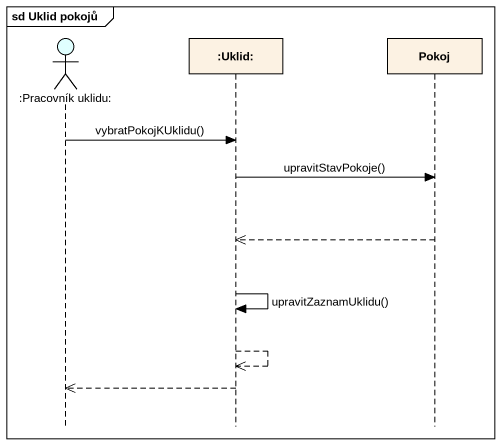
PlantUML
@startuml
mainframe sd Uklid pokojů
hide footbox
actor ":Pracovník uklidu:" as Pracovník_uklidu #E0FFFF
participant ":Uklid:" as Uklid
participant Pokoj

Pracovník_uklidu -> Uklid : vybratPokojKUklidu()
Uklid -> Pokoj : upravitStavPokoje()
Pokoj -->> Uklid
Uklid -> Uklid : upravitZaznamUklidu()
Uklid -->> Uklid
Uklid -->> Pracovník_uklidu
@enduml
